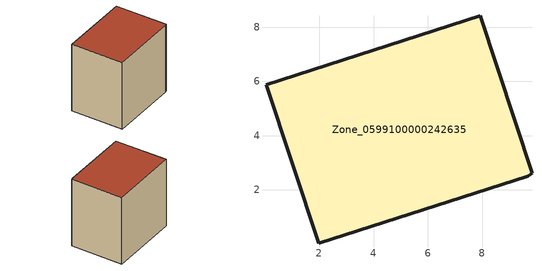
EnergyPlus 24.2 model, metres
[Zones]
Zone_0599100000242635
 floor ground (C_G): 7.94,8.42 9.84,2.62 9.69,2.51 1.98,0.03 0.04,5.88 z3.79
 wall outside (C_F): 0.04,5.88 1.98,0.03 9.69,2.51 9.84,2.62 7.94,8.42 0.04,5.88 z3.79:12.05
 roof outside (C_R): 9.84,2.62 7.94,8.42 0.04,5.88 1.98,0.03 9.69,2.51 z12.05
[BUILDING]
Pand.0599100000242635: North Axis=0; Terrain=City; Loads Convergence Tolerance Value=0.04; Temperature Convergence Tolerance Value=0.4; Solar Distribution=FullExterior; Maximum Number of Warmup Days=25; Minimum Number of Warmup Days=1
[Site:Location]
Rotterdam.The.Hague.AP_ZH_NLD Design_Conditions: Latitude=51.96; Longitude=4.45; Time Zone=1; Elevation=-4.5
[SITE:GROUNDTEMPERATURE:BUILDINGSURFACE]
18, 18, 18, 18, 18, 18, 18, 18, 18, 18, 18, 18
[MATERIAL] Thermal Absorptance=0.9; Solar Absorptance=0.7; Visible Absorptance=0.7
Name | Roughness | Thickness | Conductivity | Density | Specific Heat
G.TC.1965-1974 | MediumSmooth | 0.15 | 0.882353 | 540 | 1210
F.TC.1965-1974 | Rough | 0.3 | 0.697674 | 1920 | 840
R.TC.1965-1974 | MediumRough | 0.2 | 0.232558 | 1500 | 1000
[CONSTRUCTION]
C_G: G.TC.1965-1974
C_F: F.TC.1965-1974
C_R: R.TC.1965-1974
[ZONE]
Zone_0599100000242635: Type=1; Multiplier=1; Ceiling Height=Autocalculate; Volume=Autocalculate; Floor Area=autocalculate; Part of Total Floor Area=Yes
[ZONEINFILTRATION:DESIGNFLOWRATE]
Infil_Zone_0599100000242635: Zone or ZoneList or Space or SpaceList=Zone_0599100000242635; Schedule=AlwaysOn; Design Flow Rate Calculation Method=Flow/Area; Flow Rate per Floor Area=0.003; Constant Term Coefficient=1; Temperature Term Coefficient=0; Velocity Term Coefficient=0; Velocity Squared Term Coefficient=0
[HVACTEMPLATE:ZONE:IDEALLOADSAIRSYSTEM]
Zone_0599100000242635: Maximum Heating Supply Air Temperature=50; Minimum Cooling Supply Air Temperature=13; Maximum Heating Supply Air Humidity Ratio=0.0156; Minimum Cooling Supply Air Humidity Ratio=0.0077; Heating Limit=NoLimit; Cooling Limit=NoLimit; Dehumidification Control Type=ConstantSensibleHeatRatio; Cooling Sensible Heat Ratio=0.7; Dehumidification Setpoint=60; Humidification Control Type=None; Humidification Setpoint=30; Outdoor Air Method=None; Outdoor Air Flow Rate per Person=0.00944; Outdoor Air Flow Rate per Zone Floor Area=0; Outdoor Air Flow Rate per Zone=0; Demand Controlled Ventilation Type=None; Outdoor Air Economizer Type=NoEconomizer; Heat Recovery Type=None; Sensible Heat Recovery Effectiveness=0.7; Latent Heat Recovery Effectiveness=0.65
[ZONECONTROL:THERMOSTAT]
ThermostatControl_Zone_0599100000242635: Zone or ZoneList=Zone_0599100000242635; Control Type Schedule=DualSetpointControlType; Control 1=Thermostat_Zone_0599100000242635; Temperature Difference Between Cutout And Setpoint=0
[THERMOSTATSETPOINT:DUALSETPOINT]
Thermostat_Zone_0599100000242635: Heating Setpoint Temperature Schedule=HeatingSetpoint_Zone_0599100000242635; Cooling Setpoint Temperature Schedule=CoolingSetpoint_Zone_0599100000242635
[SCHEDULE:COMPACT]
HeatingSetpoint_Zone_0599100000242635: Through: 12/31, For: AllDays, Until: 24:00, 21
CoolingSetpoint_Zone_0599100000242635: Through: 12/31, For: AllDays, Until: 24:00, 24
DualSetpointControlType: Through: 12/31, For: AllDays, Until: 24:00, 4
AlwaysOn: Through: 12/31, For: AllDays, Until: 24:00, 1
